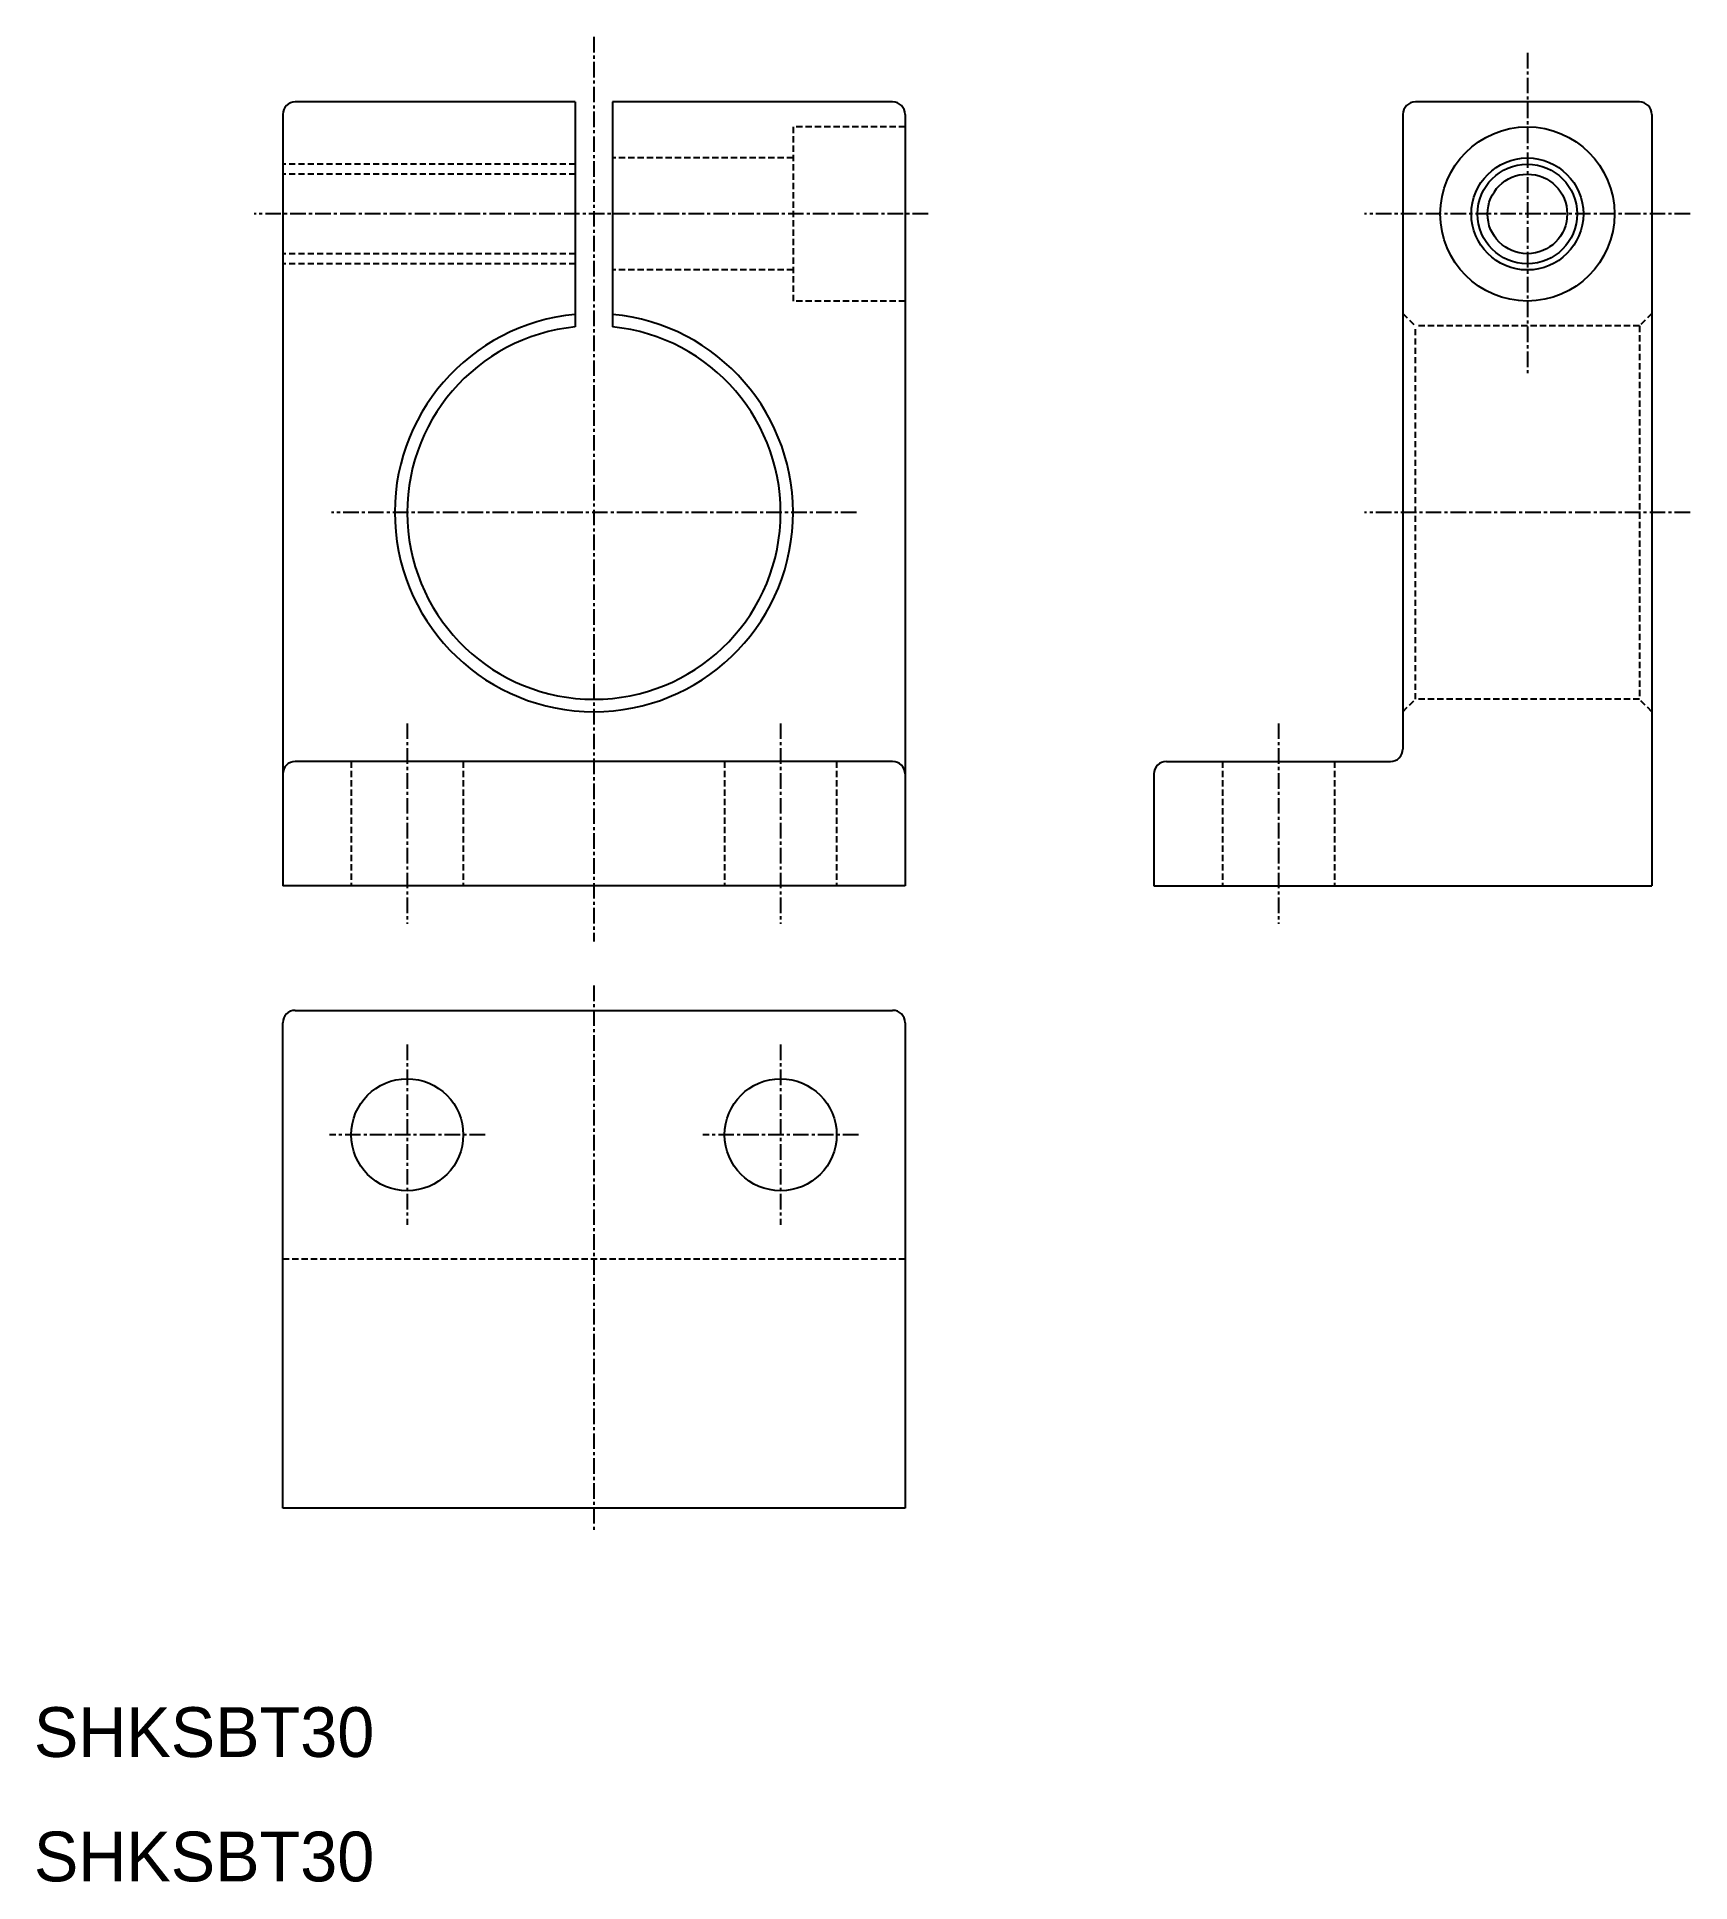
# Model space of a CAD drawing. Extents: x 10 to 143, y 10 to 158.
import ezdxf

# ---------------------------------------------------------------- set-up
doc = ezdxf.new("R2010")
doc.units = 0
doc.linetypes.add('CENTER', pattern=[2, 1.25, -0.25, 0.25, -0.25])
doc.linetypes.add('DASHED', pattern=[0.75, 0.5, -0.25])
doc.layers.get('0').update_dxf_attribs({"linetype": 'CONTINUOUS'})
doc.layers.add('CENTER', color=1, linetype='CENTER')

msp = doc.modelspace()

# ---------------------------------------------------------------- linework, layer by layer
at = {"color": 7, "linetype": 'CONTINUOUS'}
for p, q in [((53.5, 153), (31, 153)), ((53.5, 153), (53.5, 134.92)), ((79, 153), (56.5, 153)), ((56.5, 153), (56.5, 134.92)), ((139, 153), (121, 153)), ((30, 152), (30, 90)), ((80, 152), (80, 90)), ((120, 152), (120, 101)), ((140, 152), (140, 90)), ((79, 100), (31, 100)), ((101, 100), (119, 100)), ((100, 99), (100, 90)), ((80, 90), (30, 90)), ((100, 90), (140, 90)), ((30, 40), (30, 79)), ((31, 80), (79, 80)), ((80, 79), (80, 40)), ((80, 40), (30, 40))]:
    msp.add_line(p, q, dxfattribs=at)
at = {"color": 3, "linetype": 'DASHED'}
for p, q in [((71, 151), (71, 137)), ((80, 151), (71, 151)), ((71, 148.5), (56.5, 148.5)), ((53.5, 148), (30, 148)), ((53.5, 147.2), (30, 147.2)), ((53.5, 140.8), (30, 140.8)), ((53.5, 140), (30, 140)), ((71, 139.5), (56.5, 139.5)), ((80, 137), (71, 137)), ((120, 136), (121, 135)), ((139, 135), (121, 135)), ((121, 105), (121, 135)), ((140, 136), (139, 135)), ((139, 135), (139, 105)), ((120, 104), (121, 105)), ((139, 105), (121, 105)), ((140, 104), (139, 105)), ((35.5, 100), (35.5, 90)), ((44.5, 100), (44.5, 90)), ((65.5, 100), (65.5, 90)), ((74.5, 100), (74.5, 90)), ((105.5, 100), (105.5, 90)), ((114.5, 100), (114.5, 90)), ((55, 90), (55, 90)), ((67.5, 90), (67.5, 90)), ((80, 60), (30, 60))]:
    msp.add_line(p, q, dxfattribs=at)
at = {"color": 7, "linetype": 'CONTINUOUS'}
for centre, radius in [((130, 144), 7), ((130, 144), 4.5), ((130, 144), 3.2), ((40, 70), 4.5), ((70, 70), 4.5)]:
    msp.add_circle(centre, radius, dxfattribs=at)
at = {"color": 3, "linetype": 'CONTINUOUS'}
msp.add_circle((130, 144), 4, dxfattribs=at)
at = {"color": 7, "linetype": 'CONTINUOUS'}
for centre, radius, start, end in [((31, 152), 1, 90, 180), ((79, 152), 1, 360, 90), ((121, 152), 1, 90, 180), ((139, 152), 1, 360, 90), ((55, 120), 16, 95.3794, 84.6206), ((55, 120), 15, 95.7392, 84.2608), ((119, 101), 1, 270, 0), ((31, 99), 1, 90, 180), ((79, 99), 1, 360, 90), ((101, 99), 1, 90, 180), ((31, 79), 1, 90, 180), ((79, 79), 1, 0, 90)]:
    msp.add_arc(centre, radius, start, end, dxfattribs=at)
at = {"layer": 'CENTER', "color": 1, "linetype": 'CENTER'}
for p, q in [((55, 158.23), (55, 85.54)), ((130, 156.95), (130, 131.05)), ((81.85, 144), (27.71, 144)), ((143.08, 144), (116.92, 144)), ((76.1, 120), (33.9, 120)), ((143.08, 120), (116.92, 120)), ((40, 103.06), (40, 86.95)), ((70, 103.06), (70, 86.95)), ((110, 103.06), (110, 86.95)), ((55, 82), (55, 38)), ((40, 77.25), (40, 62.75)), ((70, 77.25), (70, 62.75)), ((46.25, 70), (33.75, 70)), ((76.25, 70), (63.75, 70))]:
    msp.add_line(p, q, dxfattribs=at)

# ---------------------------------------------------------------- texts
at = {"color": 7, "linetype": 'CONTINUOUS'}
for p in [(10, 20), (10, 10)]:
    msp.add_text('SHKSBT30', height=4, dxfattribs=at).set_placement(p)

doc.saveas('drawing.dxf')
